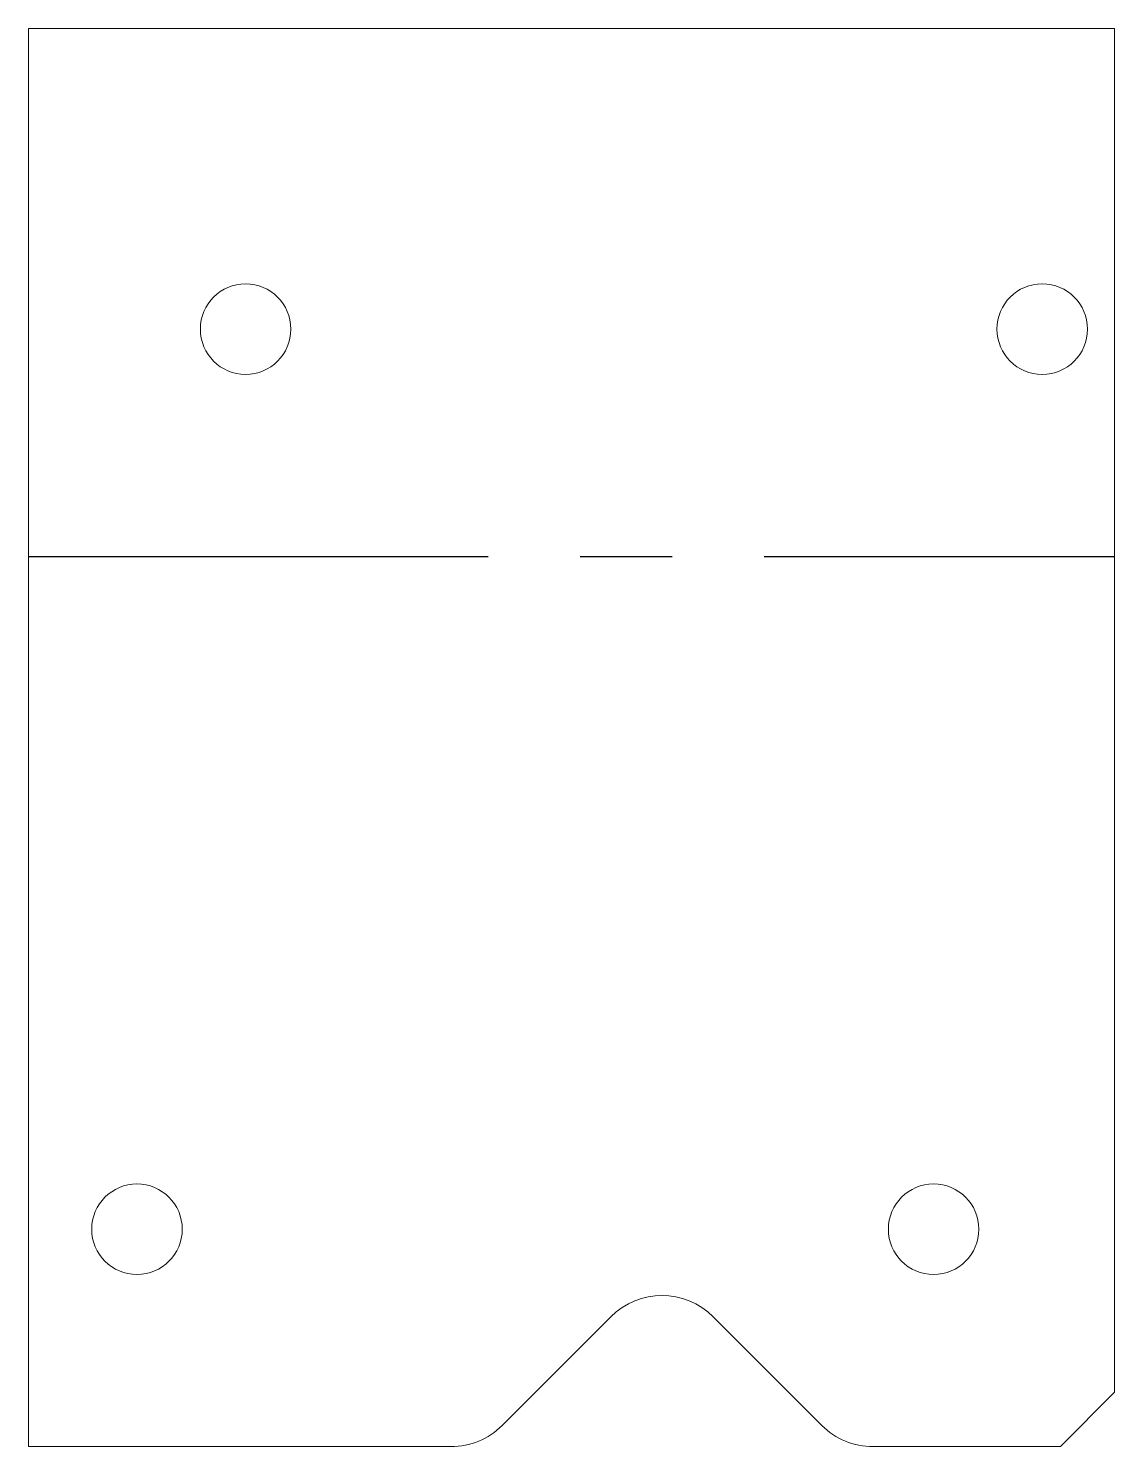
# Model space of a CAD drawing. Header units: millimetres. Extents: x -15 to 15, y -32.1 to 7.
import ezdxf

# ---------------------------------------------------------------- set-up
doc = ezdxf.new("R2010")
doc.units = ezdxf.units.MM
doc.linetypes.add('CENTERX2', pattern=[20.32, 12.7, -2.54, 2.54, -2.54])

msp = doc.modelspace()

# ---------------------------------------------------------------- linework, layer by layer
at = {"color": 7, "linetype": 'Continuous', "lineweight": 15}
for p, q in [((-15, -32.142), (-15, 7)), ((15, 7), (-15, 7)), ((15, 7), (15, -30.642)), ((-1.914, -31.556), (1.086, -28.556)), ((3.914, -28.556), (6.914, -31.556)), ((13.5, -32.142), (15, -30.642)), ((-3.328, -32.142), (-15, -32.142)), ((13.5, -32.142), (8.328, -32.142))]:
    msp.add_line(p, q, dxfattribs=at)
at = {"color": 7, "linetype": 'CENTERX2'}
msp.add_line((-15, -7.571), (15, -7.571), dxfattribs=at)
at = {"color": 7, "linetype": 'Continuous', "lineweight": 15}
for centre in [(-9, -1.3), (13, -1.3), (-12, -26.142), (10, -26.142)]:
    msp.add_circle(centre, 1.25, dxfattribs=at)
for centre, start, end in [((2.5, -29.97), 45, 135), ((-3.328, -30.142), 270, 315), ((8.328, -30.142), 225, 270)]:
    msp.add_arc(centre, 2, start, end, dxfattribs=at)

doc.saveas('drawing.dxf')
